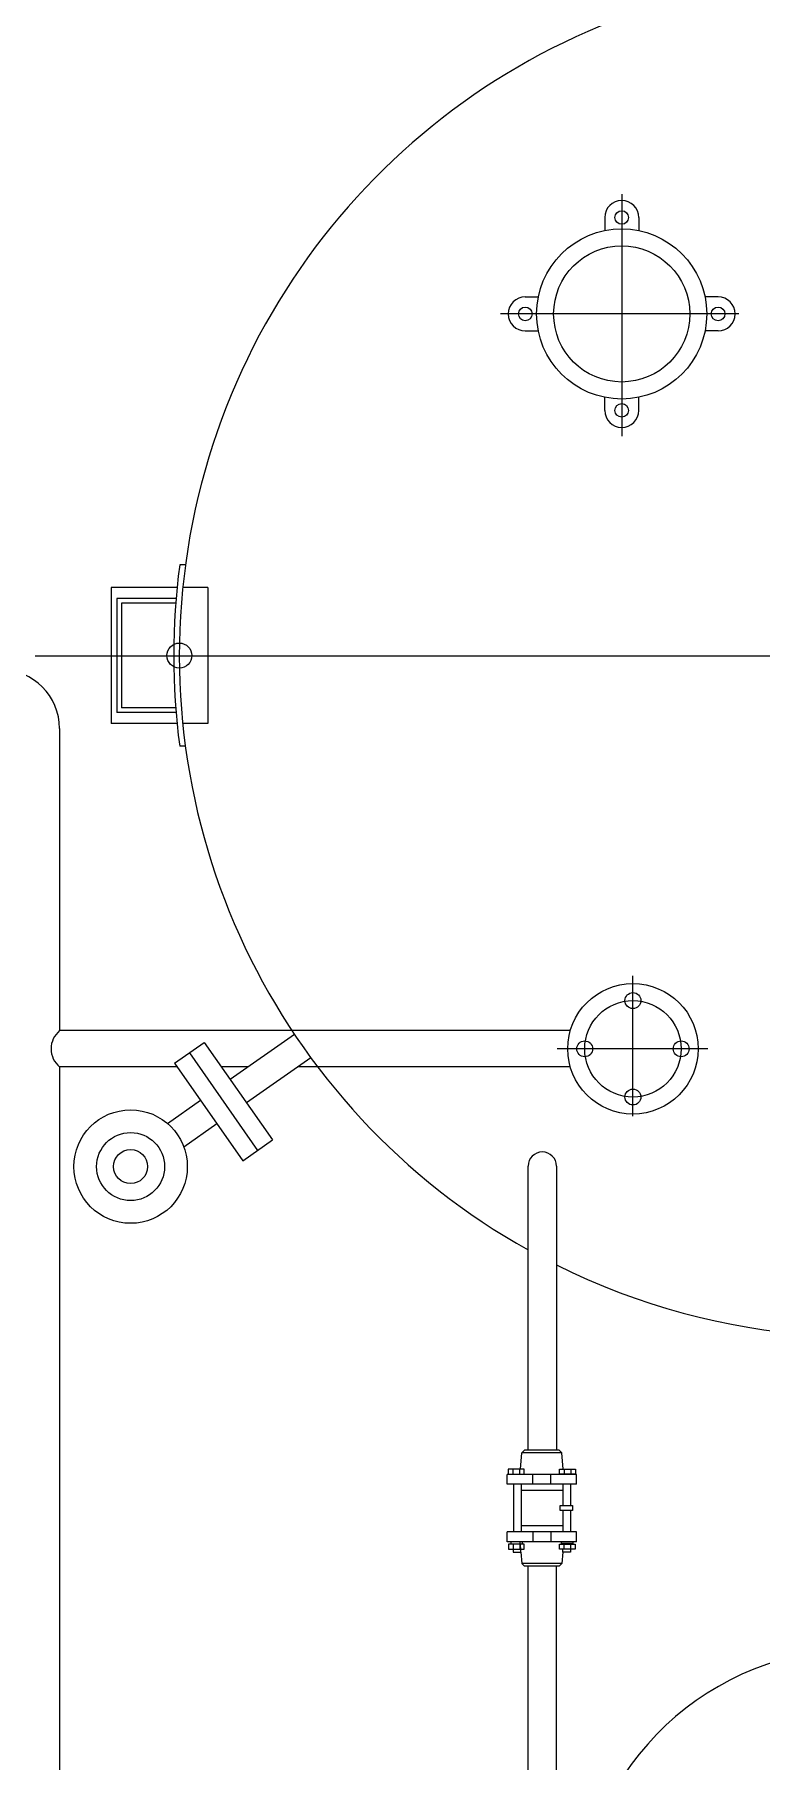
# Model space of a CAD drawing. Extents: x -93062 to 326984, y -142534 to 91021.
# Drawn here: x -12886 to -12245, y 72622 to 74144 of the extents above; entities that cross this region are included whole.
import ezdxf

# ---------------------------------------------------------------- set-up
doc = ezdxf.new("R2010")
doc.units = 0
doc.header["$LTSCALE"] = 1000
doc.header["$MEASUREMENT"] = 0
doc.layers.add('EQUIPMENT', color=8, linetype='Continuous')

# ---------------------------------------------------------------- blocks, each defined once
blk = doc.blocks.new('A$C057769C0')
at = {"layer": 'EQUIPMENT'}
for p, q in [((8315.6, 13631.3), (8315.6, 13418.2)), ((8300.6, 13610.8), (8300.6, 13599.3)), ((8330.6, 13610.8), (8330.6, 13599.3)), ((8230.6, 13540.8), (8242.1, 13540.8)), ((8400.6, 13540.8), (8389.1, 13540.8)), ((8418.8, 13525.8), (8208.8, 13525.8)), ((8230.6, 13510.8), (8242.1, 13510.8)), ((8400.6, 13510.8), (8389.1, 13510.8)), ((8300.6, 13440.8), (8300.6, 13452.4)), ((8330.6, 13440.8), (8330.6, 13452.4)), ((7931, 13304.7), (7925.9, 13304.7)), ((7924.2, 13284.7), (7865.6, 13284.7)), ((7865.6, 13284.7), (7865.6, 13164.7)), ((7923.1, 13275), (7870.6, 13275)), ((7870.6, 13275), (7870.6, 13174.5)), ((7950.6, 13284.7), (7929.2, 13284.7)), ((7950.6, 13284.7), (7950.6, 13164.7)), ((7922.7, 13271), (7874.6, 13271)), ((7874.6, 13271), (7874.6, 13178.5)), ((7798.4, 13224.5), (9258.5, 13224.5)), ((7923.1, 13174.5), (7870.6, 13174.5)), ((7922.7, 13178.5), (7874.6, 13178.5)), ((7820, 13160.3), (7820, 12894.1)), ((7924.2, 13164.7), (7865.6, 13164.7)), ((7950.6, 13164.7), (7929.2, 13164.7)), ((7931, 13144.7), (7925.9, 13144.7)), ((8325.5, 12818.8), (8325.5, 12942.5)), ((8270.3, 12894.1), (7820, 12894.1)), ((7921.3, 12865.4), (7947.5, 12883.8)), ((7947.5, 12883.8), (8007.7, 12797.8)), ((8027.1, 12890.7), (7970.4, 12851)), ((8391.5, 12878.1), (8258.7, 12878.1)), ((7820, 12862.1), (7820, 11336.9)), ((7923.6, 12862.1), (7820, 12862.1)), ((7921.3, 12865.4), (7981.5, 12779.4)), ((7934.4, 12874.6), (7994.6, 12788.6)), ((7986.3, 12862.1), (7962.6, 12862.1)), ((8041.4, 12870.2), (7984.8, 12830.5)), ((8270.3, 12862.1), (8029.9, 12862.1)), ((7915.1, 12812.3), (7944.2, 12832.7)), ((7929.4, 12791.8), (7958.5, 12812.2)), ((7981.5, 12779.4), (8007.7, 12797.8))]:
    blk.add_line(p, q, dxfattribs=at)
at = {"layer": 'EQUIPMENT', "linetype": 'Continuous'}
for p, q in [((8233.1, 12524.4), (8233.1, 12774.7)), ((8258.1, 12774.7), (8258.1, 12524.4)), ((8233.1, 11776.9), (8233.1, 12422.2)), ((8258.1, 11776.9), (8258.1, 12422.2))]:
    blk.add_line(p, q, dxfattribs=at)
at = {"layer": 'EQUIPMENT', "ltscale": 8}
for p, q in [((8226.3, 12507.6), (8227.5, 12522)), ((8227.5, 12522), (8230, 12524.4)), ((8262.9, 12522), (8227.5, 12522)), ((8260.6, 12524.4), (8230, 12524.4)), ((8262.9, 12522), (8260.6, 12524.4)), ((8264.1, 12507.6), (8262.9, 12522)), ((8214.7, 12494.3), (8214.7, 12502.9)), ((8275.7, 12502.9), (8214.7, 12502.9)), ((8215.6, 12507.6), (8215.6, 12503.1)), ((8229.6, 12507.6), (8215.6, 12507.6)), ((8215.6, 12503.1), (8229.6, 12503.1)), ((8219.7, 12507.4), (8219.7, 12503.3)), ((8225.6, 12507.2), (8225.6, 12503.4)), ((8225.9, 12502.9), (8226, 12503.1)), ((8229.6, 12503.1), (8229.6, 12507.6)), ((8237.2, 12494.3), (8237.2, 12502.9)), ((8253.2, 12494.3), (8253.2, 12502.9)), ((8260.8, 12507.6), (8274.8, 12507.6)), ((8260.8, 12503.1), (8260.8, 12507.6)), ((8274.8, 12503.1), (8260.8, 12503.1)), ((8264.4, 12502.9), (8264.4, 12503.1)), ((8264.8, 12507.2), (8264.8, 12503.4)), ((8270.7, 12507.4), (8270.7, 12503.3)), ((8274.8, 12507.6), (8274.8, 12503.1)), ((8275.7, 12494.3), (8275.7, 12502.9)), ((8275.7, 12494.3), (8214.7, 12494.3)), ((8220.1, 12494.3), (8220.1, 12452.3)), ((8227.1, 12494.3), (8227.1, 12452.3)), ((8263.6, 12488.8), (8227.1, 12488.8)), ((8263.6, 12494.3), (8263.6, 12475.5)), ((8270.6, 12494.3), (8270.6, 12475.5)), ((8261.2, 12471.3), (8261.2, 12475.5)), ((8261.2, 12475.5), (8272.1, 12475.5)), ((8272.1, 12471.3), (8261.2, 12471.3)), ((8263.6, 12471.3), (8263.6, 12452.3)), ((8270.6, 12471.3), (8270.6, 12452.3)), ((8272.1, 12475.5), (8272.1, 12471.3)), ((8214.7, 12443.7), (8214.7, 12452.3)), ((8275.7, 12452.3), (8214.7, 12452.3)), ((8263.6, 12457.8), (8227.1, 12457.8)), ((8237.2, 12452.3), (8237.2, 12443.7)), ((8253.2, 12452.3), (8253.2, 12443.7)), ((8275.7, 12443.7), (8275.7, 12452.3)), ((8275.7, 12443.7), (8214.7, 12443.7)), ((8215.7, 12441.5), (8215.7, 12437)), ((8229.7, 12441.5), (8215.7, 12441.5)), ((8215.7, 12437), (8229.7, 12437)), ((8217.8, 12443.5), (8217.8, 12441.7)), ((8228, 12443.5), (8217.8, 12443.5)), ((8217.8, 12441.7), (8228, 12441.7)), ((8219.8, 12436.9), (8219.8, 12434.5)), ((8220, 12441.3), (8220, 12437.2)), ((8225.9, 12443.7), (8226.5, 12437)), ((8225.9, 12441.1), (8225.9, 12437.3)), ((8226.8, 12434.5), (8226.8, 12436.9)), ((8228, 12441.7), (8228, 12443.5)), ((8229.7, 12437), (8229.7, 12441.5)), ((8260.7, 12441.5), (8274.7, 12441.5)), ((8260.7, 12437), (8260.7, 12441.5)), ((8274.7, 12437), (8260.7, 12437)), ((8262.4, 12441.7), (8262.4, 12443.5)), ((8262.4, 12443.5), (8272.5, 12443.5)), ((8272.5, 12441.7), (8262.4, 12441.7)), ((8263.6, 12434.5), (8263.6, 12436.9)), ((8264.4, 12443.7), (8264.4, 12443.5)), ((8264.5, 12441.1), (8264.5, 12437.3)), ((8270.4, 12441.3), (8270.4, 12437.2)), ((8270.6, 12436.9), (8270.6, 12434.5)), ((8272.5, 12443.5), (8272.5, 12441.7)), ((8274.7, 12441.5), (8274.7, 12437)), ((8219.8, 12434.5), (8226.8, 12434.5)), ((8226.7, 12434.5), (8227.5, 12424.6)), ((8262.9, 12424.6), (8227.5, 12424.6)), ((8227.5, 12424.6), (8230, 12422.2)), ((8260.6, 12422.2), (8230, 12422.2)), ((8262.9, 12424.6), (8260.6, 12422.2)), ((8263.7, 12434.5), (8262.9, 12424.6)), ((8270.6, 12434.5), (8263.6, 12434.5))]:
    blk.add_line(p, q, dxfattribs=at)
at = {"layer": 'EQUIPMENT'}
for centre, radius in [((8315.6, 13610.8), 6), ((8315.6, 13525.8), 75), ((8315.6, 13525.8), 60), ((8230.6, 13525.8), 6), ((8400.6, 13525.8), 6), ((8315.6, 13440.8), 6), ((7925.6, 13224.7), 11), ((8325.5, 12878.1), 57.5), ((8325.5, 12920.6), 7), ((8325.5, 12878.1), 42.5), ((8283, 12878.1), 7), ((8368, 12878.1), 7), ((8325.5, 12835.6), 7)]:
    blk.add_circle(centre, radius, dxfattribs=at)
at = {"layer": 'EQUIPMENT', "linetype": 'Continuous'}
for radius in [50, 30, 15]:
    blk.add_circle((7882.6, 12774.3), radius, dxfattribs=at)
for centre, radius, start, end in [((8525.6, 13224.7), 600, 27.9887, 240.8236), ((8525.6, 13224.7), 605, 172.4014, 187.5986), ((7768, 13160.3), 52, 0, 90), ((8525.6, 13224.7), 600, 243.5233, 332.0113), ((7833.3, 12878.1), 20.8, 129.6972, 230.3028), ((8245.6, 12774.7), 12.5, 0, 180), ((8525.6, 12099.5), 250, 3.6665, 176.3335)]:
    blk.add_arc(centre, radius, start, end, dxfattribs=at)
at = {"layer": 'EQUIPMENT'}
for centre, start, end in [((8315.6, 13610.8), 0, 180), ((8230.6, 13525.8), 90, 270), ((8400.6, 13525.8), 270, 90), ((8315.6, 13440.8), 180, 0)]:
    blk.add_arc(centre, 15, start, end, dxfattribs=at)

msp = doc.modelspace()

# ---------------------------------------------------------------- block references
at = {"layer": 'EQUIPMENT'}
msp.add_blockref('A$C057769C0', (-20684.3, 60372.1), dxfattribs=at)

doc.saveas('drawing.dxf')
